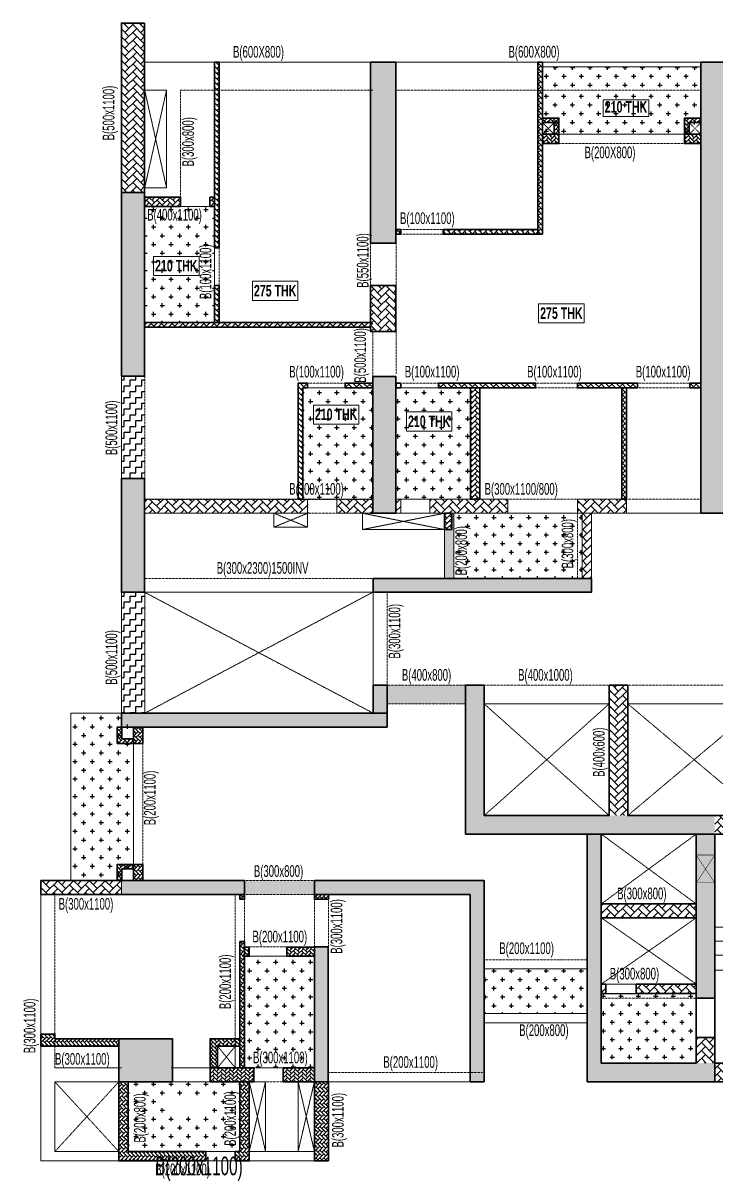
# Model space of a CAD drawing. Header units: millimetres. Extents: x 29 to 219483, y -15 to 28878.
# Drawn here: x 29 to 14932, y 2847 to 27743 of the extents above; entities that cross this region are included whole.
import ezdxf

# ---------------------------------------------------------------- set-up
doc = ezdxf.new("R2010")
doc.units = ezdxf.units.MM
doc.linetypes.add('HIDDEN', pattern=[0.375, 0.25, -0.125])
for name, color, linetype, lineweight in [('A-DETL-MISC', 35, 'Continuous', 15), ('A-FLOR-IDEN', 11, 'Continuous', 9), ('A-HIDD-ABVE', 8, 'HIDDEN', 20), ('S-BEAM', 7, 'Continuous', 18), ('S-BEAM-IDEN', 2, 'Continuous', 9), ('S-COL HATCH', 9, 'Continuous', 0), ('S-COLS', 5, 'Continuous', 35)]:
    doc.layers.add(name, color=color, linetype=linetype, lineweight=lineweight)
for name, color, linetype in [('changes', 7, 'Continuous'), ('S-CUTOUT', 1, 'Continuous'), ('SUNK SLAB', 8, 'Continuous')]:
    doc.layers.add(name, color=color, linetype=linetype)
doc.styles.add('Swis721 LtCn BT', font='swisscl.ttf', dxfattribs={"width": 0.9, "height": 233.355162})
doc.styles.add('Swis721 LtCn BT_B', font='', dxfattribs={"width": 0.9, "height": 246.918336})
doc.styles.get('Swis721 LtCn BT_B').set_extended_font_data('Swis721 LtCn BT', bold=True)
pattern_1 = [(45, (-31795021.83, 20722934.52), (0, 113.13708499), [240, -80]), (135, (-31794965.26, 20722991.09), (9e-15, 113.13708499), [240, -80])]
pattern_2 = [(45, (-31090211.604, 20641732.886), (0, 84.85281374), [180, -60]), (135, (-31090169.18, 20641775.31), (7e-15, 84.85281374), [180, -60])]
pattern_3 = [(45, (-31083161.56, 20641832.9), (0, 84.85281374), [180, -60]), (135, (-31083119.13, 20641875.324), (7e-15, 84.85281374), [180, -60])]
pattern_4 = [(315, (21103954.563, 31375723.854), (84.85281374, -2e-14), [180, -60]), (45, (21103996.99, 31375681.43), (84.85281374, -2e-14), [180, -60])]
pattern_5 = [(45, (-31102401.53, 20629047.31), (0, 84.85281374), [180, -60]), (135, (-31102359.1, 20629089.737), (7e-15, 84.85281374), [180, -60])]
pattern_6 = [(315, (21103954.563, 31375723.836), (84.85281374, -2e-14), [180, -60]), (45, (21103996.99, 31375681.41), (84.85281374, -2e-14), [180, -60])]
pattern_7 = [(315, (-31090211.604, 20694843.886), (84.85281374, -1e-14), [180, -60]), (45, (-31090169.18, 20694801.46), (84.85281374, -2e-14), [180, -60])]
pattern_8 = [(45, (-31802317.5, 20729084.55), (0, 169.7056275), [360, -120]), (135, (-31802232.65, 20729169.4), (1e-14, 169.7056275), [360, -120])]
pattern_9 = [(0, (-31352091.21, 21118984.18), (187.5, 187.5), [93.75, -281.25]), (90, (-31352044.34, 21118937.3), (-187.5, 187.5), [93.75, -281.25])]
pattern_10 = [(0, (-31352091.21, 21118550.87), (187.5, 187.5), [93.75, -281.25]), (90, (-31352044.34, 21118504), (-187.5, 187.5), [93.75, -281.25])]
pattern_11 = [(0, (-31792424.81, 20732320.44), (125, 125), [125, -125]), (90, (-31792299.81, 20732320.44), (-125, 125), [125, -125])]

# ---------------------------------------------------------------- blocks, each defined once
blk = doc.blocks.new('A$Ca6b6972b')
at = {"layer": 'S-COL HATCH'}
h = blk.add_hatch(dxfattribs=at)
h.set_pattern_fill('AR-HBONE', color=256, scale=15)
h.set_pattern_definition(pattern_2)
edge = h.paths.add_edge_path()
edge.add_line((10779, 22426), (11129, 22426))
edge.add_line((11129, 22426), (11129, 22076))
edge.add_line((11129, 22076), (11029, 22076))
edge.add_line((11029, 22076), (11029, 22326))
edge.add_line((11029, 22326), (10779, 22326))
edge.add_line((10779, 22326), (10779, 22426))
h = blk.add_hatch(dxfattribs=at)
h.set_pattern_fill('AR-HBONE', color=256, scale=15)
h.set_pattern_definition(pattern_2)
edge = h.paths.add_edge_path()
edge.add_line((14179, 22426), (13829, 22426))
edge.add_line((13829, 22426), (13829, 22076))
edge.add_line((13829, 22076), (13929, 22076))
edge.add_line((13929, 22076), (13929, 22326))
edge.add_line((13929, 22326), (14179, 22326))
edge.add_line((14179, 22326), (14179, 22426))
h = blk.add_hatch(dxfattribs=at)
h.set_pattern_fill('AR-HBONE', color=256, scale=15)
h.set_pattern_definition(pattern_3)
edge = h.paths.add_edge_path()
edge.add_line((17829, 22526), (18179, 22526))
edge.add_line((18179, 22526), (18179, 22176))
edge.add_line((18179, 22176), (18079, 22176))
edge.add_line((18079, 22176), (18079, 22426))
edge.add_line((18079, 22426), (17829, 22426))
edge.add_line((17829, 22426), (17829, 22526))
h = blk.add_hatch(dxfattribs=at)
h.set_pattern_fill('AR-HBONE', color=256, scale=15)
h.set_pattern_definition(pattern_3)
edge = h.paths.add_edge_path()
edge.add_line((21229, 22526), (20879, 22526))
edge.add_line((20879, 22526), (20879, 22176))
edge.add_line((20879, 22176), (20979, 22176))
edge.add_line((20979, 22176), (20979, 22426))
edge.add_line((20979, 22426), (21229, 22426))
edge.add_line((21229, 22426), (21229, 22526))
h = blk.add_hatch(dxfattribs=at)
h.set_pattern_fill('AR-HBONE', color=256, scale=15)
h.set_pattern_definition([(45, (-31339290.95, 20824202.644), (0, 84.85281374), [180, -60]), (135, (-31339248.523, 20824245.07), (7e-15, 84.85281374), [180, -60])])
h.paths.add_polyline_path([(17829, 22176), (17829, 21976), (18179, 21976), (18179, 22176)])
h = blk.add_hatch(dxfattribs=at)
h.set_pattern_fill('AR-HBONE', color=256, scale=15)
h.set_pattern_definition([(45, (-31336241, 20824202.644), (0, 84.85281374), [180, -60]), (135, (-31336198.57, 20824245.07), (7e-15, 84.85281374), [180, -60])])
h.paths.add_polyline_path([(20879, 22176), (20879, 21976), (21229, 21976), (21229, 22176)])
h = blk.add_hatch(dxfattribs=at)
h.set_pattern_fill('AR-HBONE', color=256, scale=15)
h.set_pattern_definition([(45, (-31346340.994, 20824102.645), (0, 84.85281374), [180, -60]), (135, (-31346298.57, 20824145.07), (7e-15, 84.85281374), [180, -60])])
h.paths.add_polyline_path([(10779, 22076), (10779, 21876), (11129, 21876), (11129, 22076)])
h = blk.add_hatch(dxfattribs=at)
h.set_pattern_fill('AR-HBONE', color=256, scale=15)
h.set_pattern_definition([(45, (-31343291.04, 20824102.645), (0, 84.85281374), [180, -60]), (135, (-31343248.616, 20824145.07), (7e-15, 84.85281374), [180, -60])])
h.paths.add_polyline_path([(13829, 22076), (13829, 21876), (14179, 21876), (14179, 22076)])
h = blk.add_hatch(dxfattribs=at)
h.set_pattern_fill('AR-HBONE', color=256, scale=15)
h.set_pattern_definition(pattern_5)
edge = h.paths.add_edge_path()
edge.add_line((1989, 8976), (1639, 8976))
edge.add_line((1639, 8976), (1639, 9326))
edge.add_line((1639, 9326), (1739, 9326))
edge.add_line((1739, 9326), (1739, 9076))
edge.add_line((1739, 9076), (1989, 9076))
edge.add_line((1989, 9076), (1989, 8976))
h = blk.add_hatch(dxfattribs=at)
h.set_pattern_fill('AR-HBONE', color=256, scale=15, angle=-90)
h.set_pattern_definition(pattern_4)
h.paths.add_polyline_path([(1989, 8976), (2189, 8976), (2189, 9326), (1989, 9326)])
h = blk.add_hatch(dxfattribs=at)
h.set_pattern_fill('AR-HBONE', color=256, scale=15, angle=-90)
h.set_pattern_definition(pattern_6)
h.paths.add_polyline_path([(1989, 8976), (2189, 8976), (2189, 9326), (1989, 9326)])
h = blk.add_hatch(dxfattribs=at)
h.set_pattern_fill('AR-HBONE', color=256, scale=15)
h.set_pattern_definition(pattern_5)
edge = h.paths.add_edge_path()
edge.add_line((1989, 6376), (1639, 6376))
edge.add_line((1639, 6376), (1639, 6026))
edge.add_line((1639, 6026), (1739, 6026))
edge.add_line((1739, 6026), (1739, 6276))
edge.add_line((1739, 6276), (1989, 6276))
edge.add_line((1989, 6276), (1989, 6376))
h = blk.add_hatch(dxfattribs=at)
h.set_pattern_fill('AR-HBONE', color=256, scale=15, angle=-90)
h.set_pattern_definition(pattern_4)
h.paths.add_polyline_path([(1989, 6376), (2189, 6376), (2189, 6026), (1989, 6026)])
h = blk.add_hatch(dxfattribs=at)
h.set_pattern_fill('AR-HBONE', color=256, scale=15, angle=-90)
h.set_pattern_definition(pattern_6)
h.paths.add_polyline_path([(1989, 6026), (2189, 6026), (2189, 6376), (1989, 6376)])
h = blk.add_hatch(dxfattribs=at)
h.set_pattern_fill('AR-HBONE', color=256, scale=15, angle=-90)
h.set_pattern_definition([(315, (21106240.17, 31372203.845), (84.85281374, -2e-14), [180, -60]), (45, (21106282.595, 31372161.42), (84.85281374, -2e-14), [180, -60])])
h.paths.add_polyline_path([(4275, 5726), (4275, 5626), (4375, 5626), (4375, 5726)])
h = blk.add_hatch(dxfattribs=at)
h.set_pattern_fill('AR-HBONE', color=256, scale=15, angle=-90)
h.set_pattern_definition([(315, (21107940.21, 31376673.825), (84.85281374, -2e-14), [180, -60]), (45, (21107982.637, 31376631.4), (84.85281374, -2e-14), [180, -60])])
h.paths.add_polyline_path([(6175, 5726), (5875, 5726), (5875, 5626), (6175, 5626)])
h = blk.add_hatch(dxfattribs=at)
h.set_pattern_fill('AR-HBONE', color=256, scale=15, angle=-90)
h.set_pattern_definition([(315, (21106240.17, 31371193.857), (84.85281374, -2e-14), [180, -60]), (45, (21106282.595, 31371151.43), (84.85281374, -2e-14), [180, -60])])
h.paths.add_polyline_path([(4275, 4716), (4275, 2000), (4375, 2000), (4375, 4716)])
h = blk.add_hatch(dxfattribs=at)
h.set_pattern_fill('AR-HBONE', color=256, scale=15)
h.set_pattern_definition([(45, (-31362017.66, 21106363.37), (0, 84.85281374), [180, -60]), (135, (-31361975.23, 21106405.8), (7e-15, 84.85281374), [180, -60])])
h.paths.add_polyline_path([(4375, 4398), (4475, 4398), (4475, 4598), (4375, 4598)])
h = blk.add_hatch(dxfattribs=at)
h.set_pattern_fill('AR-HBONE', color=256, scale=15)
h.set_pattern_definition([(45, (-31361107.653, 21106363.37), (0, 84.85281374), [180, -60]), (135, (-31361065.227, 21106405.8), (7e-15, 84.85281374), [180, -60])])
h.paths.add_polyline_path([(5875, 4398), (5875, 4598), (5285, 4598), (5285, 4398)])
h = blk.add_hatch(dxfattribs=at)
h.set_pattern_fill('AR-HBONE', color=256, scale=15, angle=-90)
h.set_pattern_definition(pattern_7)
h.paths.add_polyline_path([(0, 2726), (200, 2726), (300, 2726), (300, 2626), (1675, 2626), (1675, 2466), (0, 2466)])
h = blk.add_hatch(dxfattribs=at)
h.set_pattern_fill('AR-HBONE', color=256, scale=15)
h.set_pattern_definition([(45, (-31100345.92, 20625022.12), (0, 84.85281374), [180, -60]), (135, (-31100303.495, 20625064.55), (7e-15, 84.85281374), [180, -60])])
h.paths.add_polyline_path([(4275, 2625), (3635, 2625), (3635, 2000), (3795, 2000), (3795, 2466), (4275, 2466)])
h = blk.add_hatch(dxfattribs=at)
h.set_pattern_fill('AR-HBONE', color=256, scale=15)
h.set_pattern_definition([(45, (-31362507.66, 21103765.56), (0, 84.85281374), [180, -60]), (135, (-31362465.23, 21103807.99), (7e-15, 84.85281374), [180, -60])])
h.paths.add_polyline_path([(4575, 1700), (4575, 2000), (3635, 2000), (3635, 1700)])
h = blk.add_hatch(dxfattribs=at)
h.set_pattern_fill('AR-HBONE', color=256, scale=15)
h.set_pattern_definition([(45, (-31361107.653, 21103765.56), (0, 84.85281374), [180, -60]), (135, (-31361065.227, 21103807.99), (7e-15, 84.85281374), [180, -60])])
h.paths.add_polyline_path([(5875, 1700), (5875, 2000), (5205, 2000), (5205, 1700)])
h = blk.add_hatch(dxfattribs=at)
h.set_pattern_fill('AR-HBONE', color=256, scale=15, angle=-90)
h.set_pattern_definition(pattern_7)
edge = h.paths.add_edge_path()
edge.add_line((1875, 1700), (1875, 200))
edge.add_line((1875, 200), (3545, 200))
edge.add_line((3545, 200), (3545, 0))
edge.add_line((3545, 0), (1675, 0))
edge.add_line((1675, 0), (1675, 1700))
edge.add_line((1675, 1700), (1875, 1700))
h = blk.add_hatch(dxfattribs=at)
h.set_pattern_fill('AR-HBONE', color=256, scale=15, angle=-90)
h.set_pattern_definition(pattern_7)
h.paths.add_polyline_path([(4275, 200), (4175, 200), (4175, 0), (4475, 0), (4475, 1700), (4275, 1700)])
h = blk.add_hatch(dxfattribs=at)
h.set_pattern_fill('AR-HBONE', color=256, scale=15, angle=-90)
h.set_pattern_definition([(315, (21107940.21, 31371048.637), (84.85281374, -2e-14), [180, -60]), (45, (21107982.637, 31371006.21), (84.85281374, -2e-14), [180, -60])])
h.paths.add_polyline_path([(5875, 0), (6175, 0), (6175, 1700), (5875, 1700)])
at = {"layer": 'S-COLS'}
for points in [[(10779, 22426), (11129, 22426), (11129, 22076), (11029, 22076), (11029, 22326), (10779, 22326), (10779, 22426)], [(14179, 22426), (13829, 22426), (13829, 22076), (13929, 22076), (13929, 22326), (14179, 22326), (14179, 22426)], [(17829, 22526), (18179, 22526), (18179, 22176), (18079, 22176), (18079, 22426), (17829, 22426), (17829, 22526)], [(21229, 22526), (20879, 22526), (20879, 22176), (20979, 22176), (20979, 22426), (21229, 22426), (21229, 22526)], [(1875, 1700), (1875, 200), (3545, 200), (3545, 0), (1675, 0), (1675, 1700), (1875, 1700)]]:
    blk.add_lwpolyline(points, dxfattribs=at)
for points in [[(17829, 22176), (18179, 22176), (18179, 21976), (17829, 21976)], [(20879, 22176), (21229, 22176), (21229, 21976), (20879, 21976)]]:
    blk.add_lwpolyline(points, close=True, dxfattribs=at)
at = {"layer": 'S-COLS', "elevation": 0}
for points in [[(10779, 22076), (11129, 22076), (11129, 21876), (10779, 21876)], [(13829, 22076), (14179, 22076), (14179, 21876), (13829, 21876)], [(2189, 9326), (2189, 8976), (1989, 8976), (1989, 9326)], [(2189, 6026), (2189, 6376), (1989, 6376), (1989, 6026)], [(4375, 5726), (4375, 5626), (4275, 5626), (4275, 5726)], [(6175, 5626), (6175, 5726), (5875, 5726), (5875, 5626)], [(4375, 4716), (4375, 2000), (4275, 2000), (4275, 4716)], [(4375, 4598), (4475, 4598), (4475, 4398), (4375, 4398)], [(5285, 4598), (5875, 4598), (5875, 4398), (5285, 4398)], [(0, 2726), (200, 2726), (300, 2726), (300, 2626), (1675, 2626), (1675, 2466), (0, 2466)], [(3635, 2000), (4575, 2000), (4575, 1700), (3635, 1700)], [(5205, 2000), (5875, 2000), (5875, 1700), (5205, 1700)], [(4275, 200), (4175, 200), (4175, 0), (4475, 0), (4475, 1700), (4275, 1700)], [(6175, 0), (6175, 1700), (5875, 1700), (5875, 0)]]:
    blk.add_lwpolyline(points, close=True, dxfattribs=at)
for points in [[(1989, 8976), (1639, 8976), (1639, 9326), (1739, 9326), (1739, 9076), (1989, 9076), (1989, 8976)], [(1989, 6376), (1639, 6376), (1639, 6026), (1739, 6026), (1739, 6276), (1989, 6276), (1989, 6376)], [(4275, 2625), (3635, 2625), (3635, 2000), (3795, 2000), (3795, 2466), (4275, 2466), (4275, 2625)]]:
    blk.add_lwpolyline(points, dxfattribs=at)
blk = doc.blocks.new('A$C9134d95b')
at = {"layer": 'S-COL HATCH'}
h = blk.add_hatch(dxfattribs=at)
h.set_pattern_fill('AR-HBONE', color=256, scale=20)
h.set_pattern_definition(pattern_1)
h.paths.add_polyline_path([(1600, 10050), (1500, 10050), (1500, 6060), (1600, 6060)])
h = blk.add_hatch(dxfattribs=at)
h.set_pattern_fill('AR-HBONE', color=256, scale=20)
h.set_pattern_definition(pattern_1)
h.paths.add_polyline_path([(8550, 10050), (8450, 10050), (8450, 6350), (8550, 6350)])
h = blk.add_hatch(dxfattribs=at)
h.set_pattern_fill('AR-HBONE', color=256, scale=20)
h.set_pattern_definition([(45, (-31796421.86, 20722934.54), (0, 113.13708499), [240, -80]), (135, (-31796365.29, 20722991.11), (9e-15, 113.13708499), [240, -80])])
h.paths.add_polyline_path([(0, 7150), (0, 6950), (770, 6950), (770, 7150)])
h = blk.add_hatch(dxfattribs=at)
h.set_pattern_fill('AR-HBONE', color=256, scale=20)
h.set_pattern_definition(pattern_1)
h.paths.add_polyline_path([(1400, 7150), (1400, 6950), (1500, 6950), (1500, 7150)])
h = blk.add_hatch(dxfattribs=at)
h.set_pattern_fill('AR-HBONE', color=256, scale=15)
h.set_pattern_definition([(45, (-31354688.235, 21105015.145), (0, 84.85281374), [180, -60]), (135, (-31354645.81, 21105057.57), (7e-15, 84.85281374), [180, -60])])
h.paths.add_polyline_path([(5500, 6450), (5400, 6450), (5400, 6350), (5500, 6350)])
h = blk.add_hatch(dxfattribs=at)
h.set_pattern_fill('AR-HBONE', color=256, scale=20)
h.set_pattern_definition(pattern_1)
h.paths.add_polyline_path([(8450, 6450), (6410, 6450), (6410, 6350), (8450, 6350)])
h = blk.add_hatch(dxfattribs=at)
h.set_pattern_fill('AR-HBONE', color=256, scale=20)
h.set_pattern_definition(pattern_1)
h.paths.add_polyline_path([(1600, 5250), (1500, 5250), (1500, 4450), (1600, 4450)])
h = blk.add_hatch(dxfattribs=at)
h.set_pattern_fill('AR-HBONE', color=256, scale=20)
h.set_pattern_definition(pattern_1)
h.paths.add_polyline_path([(4900, 4450), (0, 4450), (0, 4350), (4900, 4350)])
h = blk.add_hatch(dxfattribs=at)
h.set_pattern_fill('AR-HBONE', color=256, scale=20)
h.set_pattern_definition(pattern_1)
h.paths.add_polyline_path([(3400, 3050), (3500, 3050), (3500, 3150), (3300, 3150), (3300, 651), (3400, 651)])
h = blk.add_hatch(dxfattribs=at)
h.set_pattern_fill('AR-HBONE', color=256, scale=20)
h.set_pattern_definition(pattern_1)
h.paths.add_polyline_path([(4900, 3150), (4310, 3150), (4310, 3050), (4900, 3050)])
h = blk.add_hatch(dxfattribs=at)
h.set_pattern_fill('AR-HBONE', color=256, scale=20)
h.set_pattern_definition(pattern_1)
h.paths.add_polyline_path([(8400, 3050), (8400, 3150), (6310, 3150), (6310, 3050)])
h = blk.add_hatch(dxfattribs=at)
h.set_pattern_fill('AR-HBONE', color=256, scale=20)
h.set_pattern_definition(pattern_1)
h.paths.add_polyline_path([(7000, 650), (7200, 650), (7200, 3050), (7000, 3050)])
h = blk.add_hatch(dxfattribs=at)
h.set_pattern_fill('AR-HBONE', color=256, scale=20)
h.set_pattern_definition(pattern_1)
h.paths.add_polyline_path([(10590, 3150), (9300, 3150), (9300, 3050), (10590, 3050)])
h = blk.add_hatch(dxfattribs=at)
h.set_pattern_fill('AR-HBONE', color=256, scale=20)
h.set_pattern_definition(pattern_1)
h.paths.add_polyline_path([(10350, 3050), (10250, 3050), (10250, 650), (10350, 650)])
h = blk.add_hatch(dxfattribs=at)
h.set_pattern_fill('AR-HBONE', color=256, scale=20)
h.set_pattern_definition(pattern_1)
h.paths.add_polyline_path([(11950, 3150), (11710, 3150), (11710, 3050), (11950, 3050)])
at = {"layer": 'S-COLS', "elevation": 0}
for points in [[(1500, 10050), (1600, 10050), (1600, 6060), (1500, 6060)], [(8550, 6350), (8450, 6350), (8450, 10050), (8550, 10050)], [(0, 7150), (770, 7150), (770, 6950), (0, 6950)], [(5400, 6450), (5500, 6450), (5500, 6350), (5400, 6350)], [(6410, 6450), (8450, 6450), (8450, 6350), (6410, 6350)], [(1500, 5250), (1600, 5250), (1600, 4450), (1500, 4450)], [(0, 4450), (4850, 4450), (4850, 4350), (0, 4350)], [(4310, 3150), (4900, 3150), (4900, 3050), (4310, 3050)], [(6310, 3150), (8400, 3150), (8400, 3050), (6310, 3050)], [(7000, 3050), (7200, 3050), (7200, 650), (7000, 650)], [(9300, 3150), (10590, 3150), (10590, 3050), (9300, 3050)], [(10250, 3050), (10350, 3050), (10350, 650), (10250, 650)], [(11710, 3150), (11950, 3150), (11950, 3050), (11710, 3050)]]:
    blk.add_lwpolyline(points, close=True, dxfattribs=at)
at = {"layer": 'S-COLS'}
blk.add_lwpolyline([(1400, 7150), (1500, 7150), (1500, 6950), (1400, 6950)], close=True, dxfattribs=at)
at = {"layer": 'S-COLS', "elevation": 0}
blk.add_lwpolyline([(3500, 3150), (3300, 3150), (3300, 651), (3400, 651), (3400, 3050), (3500, 3050), (3500, 3150)], dxfattribs=at)
at = {"layer": 'changes'}
blk.add_blockref('A$Ca6b6972b', (-2229, -13576, 0), dxfattribs=at)
blk = doc.blocks.new('A$Cbe320e20')
at = {"layer": 'S-COL HATCH'}
h = blk.add_hatch(dxfattribs=at)
h.set_pattern_fill('AR-HBONE', color=256, scale=30)
h.set_pattern_definition(pattern_8)
h.paths.add_polyline_path([(-7796, 17040), (-7296, 17040), (-7296, 13401), (-7796, 13401)])
at = {"layer": 'S-COL HATCH', "transparency": 33554687}
h = blk.add_hatch(color=256, dxfattribs=at)
h.dxf.hatch_style = 1
h.paths.add_polyline_path([(-1896, 16200), (-2446, 16200), (-2446, 12310), (-1896, 12310)])
h = blk.add_hatch(color=256, dxfattribs=at)
h.dxf.hatch_style = 1
h.paths.add_polyline_path([(4654, 6500), (5154, 6500), (5154, 16200), (4654, 16200)])
h = blk.add_hatch(color=256, dxfattribs=at)
h.dxf.hatch_style = 1
h.paths.add_polyline_path([(-7296, 13401), (-7796, 13401), (-7796, 9451), (-7296, 9451)])
at = {"layer": 'S-COL HATCH'}
h = blk.add_hatch(dxfattribs=at)
h.set_pattern_fill('AR-HBONE', color=256, scale=30)
h.set_pattern_definition(pattern_8)
h.paths.add_polyline_path([(-1896, 11400), (-2446, 11400), (-2446, 10410), (-1896, 10410)])
at = {"layer": 'S-COL HATCH', "transparency": 33554687}
h = blk.add_hatch(color=256, dxfattribs=at)
h.dxf.hatch_style = 1
h.paths.add_polyline_path([(-1896, 9200), (-1896, 9200), (-1896, 9300), (-1896, 9440), (-2396, 9440), (-2396, 6500), (-1896, 6500)])
h = blk.add_hatch(color=256, dxfattribs=at)
h.dxf.hatch_style = 1
h.paths.add_polyline_path([(-7796, 4800), (-7296, 4800), (-7296, 7251), (-7796, 7251)])
at = {"layer": 'S-COL HATCH'}
h = blk.add_hatch(dxfattribs=at)
h.set_pattern_fill('AR-HBONE', color=256, scale=30)
h.set_pattern_definition(pattern_8)
h.paths.add_polyline_path([(-3786, 6799), (-7294, 6799), (-7294, 6501), (-3786, 6501)])
h = blk.add_hatch(dxfattribs=at)
h.set_pattern_fill('AR-HBONE', color=256, scale=30)
h.set_pattern_definition(pattern_8)
h.paths.add_polyline_path([(-2396, 6799), (-3166, 6799), (-3166, 6499), (-2615, 6499), (-2615, 6500), (-2396, 6500)])
h = blk.add_hatch(dxfattribs=at)
h.set_pattern_fill('AR-HBONE', color=256, scale=30)
h.set_pattern_definition(pattern_8)
h.paths.add_polyline_path([(-1795, 6800), (-1896, 6800), (-1896, 6500), (-1795, 6500)])
h = blk.add_hatch(dxfattribs=at)
h.set_pattern_fill('AR-HBONE', color=256, scale=30)
h.set_pattern_definition(pattern_8)
h.paths.add_polyline_path([(504, 6800), (-1165, 6800), (-1165, 6500), (504, 6500)])
h = blk.add_hatch(dxfattribs=at)
h.set_pattern_fill('AR-HBONE', color=256, scale=30)
h.set_pattern_definition(pattern_8)
h.paths.add_polyline_path([(2004, 6800), (2004, 6500), (3054, 6500), (3054, 6800)])
h = blk.add_hatch(dxfattribs=at)
h.set_pattern_fill('AR-HBONE', color=256, scale=20)
h.set_pattern_definition([(45, (-31797377.5, 20724184.55), (0, 113.13708499), [240, -80]), (135, (-31797320.93, 20724241.12), (9e-15, 113.13708499), [240, -80])])
h.paths.add_polyline_path([(-696, 6150), (-696, 6500), (-856, 6500), (-856, 6150)])
h = blk.add_hatch(dxfattribs=at)
h.set_pattern_fill('AR-HBONE', color=256, scale=30)
h.set_pattern_definition(pattern_8)
h.paths.add_polyline_path([(2304, 6500), (2104, 6500), (2104, 5100), (2304, 5100)])
at = {"layer": 'S-COL HATCH', "transparency": 33554687}
h = blk.add_hatch(color=256, dxfattribs=at)
h.dxf.hatch_style = 1
h.paths.add_polyline_path([(2304, 5100), (2104, 5100), (-2086, 5100), (-2086, 4800), (2304, 4800)])
h.paths.add_polyline_path([(-2086, 5100), (-2385, 5100), (-2385, 4800), (-2086, 4800)])
h = blk.add_hatch(color=256, dxfattribs=at)
h.dxf.hatch_style = 1
h.paths.add_polyline_path([(-2086, 2800), (-2385, 2800), (-2385, 2200), (-2086, 2200)])
h = blk.add_hatch(color=256, dxfattribs=at)
h.dxf.hatch_style = 1
h.paths.add_polyline_path([(4954, -400), (4954, 0), (0, 0), (0, 2800), (-400, 2800), (-400, -400)])
at = {"layer": 'S-COL HATCH'}
h = blk.add_hatch(dxfattribs=at)
h.set_pattern_fill('AR-HBONE', color=256, scale=30)
h.set_pattern_definition(pattern_8)
h.paths.add_polyline_path([(2684, 0), (3084, 0), (3084, 2800), (2684, 2800)])
at = {"layer": 'S-COL HATCH', "transparency": 33554687}
h = blk.add_hatch(color=256, dxfattribs=at)
h.dxf.hatch_style = 1
h.paths.add_polyline_path([(-7796, 2200), (-7796, 1900), (-2086, 1900), (-2086, 2200)])
at = {"layer": 'S-COL HATCH'}
h = blk.add_hatch(dxfattribs=at)
h.set_pattern_fill('AR-HBONE', color=256, scale=30)
h.set_pattern_definition(pattern_8)
h.paths.add_polyline_path([(5934, 0), (4954, 0), (4954, -400), (5934, -400)])
at = {"layer": 'S-COL HATCH', "transparency": 33554687}
h = blk.add_hatch(color=256, dxfattribs=at)
h.dxf.hatch_style = 1
h.paths.add_polyline_path([(2514, -400), (2214, -400), (2214, -5725), (2514, -5725), (4954, -5725), (4954, -5325), (2514, -5325), (2514, -3625), (2514, -3625), (2514, -3625)])
h = blk.add_hatch(color=256, dxfattribs=at)
h.dxf.hatch_style = 1
h.paths.add_polyline_path([(4954, -400), (4554, -400), (4554, -400), (4554, -1900), (4554, -1900), (4554, -2200), (4554, -3925), (4954, -3925)])
at = {"layer": 'S-COL HATCH'}
h = blk.add_hatch(dxfattribs=at)
h.set_pattern_fill('AR-HBONE', color=256, scale=30)
h.set_pattern_definition(pattern_8)
h.paths.add_polyline_path([(-7796, -1400), (-9525, -1400), (-9525, -1700), (-7796, -1700)])
at = {"layer": 'S-COL HATCH', "transparency": 33554687}
h = blk.add_hatch(color=256, dxfattribs=at)
h.dxf.hatch_style = 1
h.paths.add_polyline_path([(-5150, -1400), (-7796, -1400), (-7796, -1700), (-5150, -1700)])
h = blk.add_hatch(color=256, dxfattribs=at)
h.dxf.hatch_style = 1
h.paths.add_polyline_path([(0, -1400), (-3650, -1400), (-3650, -1700), (-300, -1700), (-300, -5725), (0, -5725)])
at = {"layer": 'S-COL HATCH'}
h = blk.add_hatch(dxfattribs=at)
h.set_pattern_fill('AR-HBONE', color=256, scale=30)
h.set_pattern_definition(pattern_8)
h.paths.add_polyline_path([(2514, -1900), (2514, -2200), (4554, -2200), (4554, -1900)])
at = {"layer": 'S-COL HATCH', "transparency": 33554687}
h = blk.add_hatch(color=256, dxfattribs=at)
h.dxf.hatch_style = 1
h.paths.add_polyline_path([(-3350, -2827), (-3650, -2827), (-3650, -5725), (-3350, -5725)])
at = {"layer": 'S-COL HATCH'}
h = blk.add_hatch(dxfattribs=at)
h.set_pattern_fill('AR-HBONE', color=256, scale=30)
h.set_pattern_definition(pattern_8)
h.paths.add_polyline_path([(2614, -3625), (2514, -3625), (2514, -3825), (2614, -3825)])
h = blk.add_hatch(dxfattribs=at)
h.set_pattern_fill('AR-HBONE', color=256, scale=30)
h.set_pattern_definition(pattern_8)
h.paths.add_polyline_path([(3264, -3625), (3264, -3825), (4554, -3825), (4554, -3625)])
at = {"layer": 'S-COL HATCH', "transparency": 33554687}
h = blk.add_hatch(color=256, dxfattribs=at)
h.dxf.hatch_style = 1
h.paths.add_polyline_path([(-6700, -4800), (-7850, -4800), (-7850, -5725), (-6700, -5725)])
at = {"layer": 'S-COL HATCH'}
h = blk.add_hatch(dxfattribs=at)
h.set_pattern_fill('AR-HBONE', color=256, scale=30)
h.set_pattern_definition(pattern_8)
h.paths.add_polyline_path([(4954, -4775), (4554, -4775), (4554, -5325), (4954, -5325)])
h = blk.add_hatch(dxfattribs=at)
h.set_pattern_fill('AR-HBONE', color=256, scale=30)
h.set_pattern_definition(pattern_8)
h.paths.add_polyline_path([(4954, -5325), (12554, -5325), (12554, -5725), (4954, -5725)])
at = {"layer": 'S-BEAM', "color": 5}
for points in [[(-3796, 6801), (-7294, 6801), (-7294, 6501), (-3796, 6501)], [(-1896, 6800), (-1795, 6800), (-1795, 6500), (-1896, 6500)], [(-1165, 6800), (504, 6800), (504, 6500), (-1165, 6500)]]:
    blk.add_lwpolyline(points, close=True, dxfattribs=at)
at = {"layer": 'S-BEAM', "color": 5, "elevation": 0}
for points in [[(-3166, 6800), (-2396, 6800), (-2396, 6499), (-3166, 6499)], [(2004, 6800), (3054, 6800), (3054, 6500), (2004, 6500)], [(2104, 6500), (2304, 6500), (2304, 5100), (2104, 5100)]]:
    blk.add_lwpolyline(points, close=True, dxfattribs=at)
at = {"layer": 'S-COL HATCH', "transparency": 33554687}
blk.add_line((-7796, -1400), (-7796, -1700), dxfattribs=at)
at = {"layer": 'S-COLS'}
for p, q in [((-7296, 17040), (-7296, 17040)), ((-7296, 13401), (-7796, 13401)), ((-2385, 4800), (-2385, 5100)), ((0, -1400), (-3650, -1400)), ((-3650, -1400), (-3650, -1700)), ((0, -1400), (0, -5725)), ((-3650, -1700), (-300, -1700)), ((-300, -1700), (-300, -5725)), ((4554, -3925), (4954, -3925)), ((4554, -4775), (4954, -4775)), ((0, -5725), (-300, -5725))]:
    blk.add_line(p, q, dxfattribs=at)
for points in [[(-7296, 17040), (-7296, 9451), (-7796, 9451), (-7796, 17040)], [(-2446, 16200), (-1896, 16200), (-1896, 12310), (-2446, 12310)], [(-2446, 11400), (-1896, 11400), (-1896, 10410), (-2446, 10410)], [(-7796, 7251), (-7296, 7251), (-7296, 4800), (-7796, 4800)], [(-7796, 1900), (-2086, 1900), (-2086, 2200), (-7796, 2200)], [(4554, -1900), (2514, -1900), (2514, -2200), (4554, -2200)], [(-7850, -5725), (-6700, -5725), (-6700, -4800), (-7850, -4800)]]:
    blk.add_lwpolyline(points, close=True, dxfattribs=at)
at = {"layer": 'S-COLS', "elevation": 0}
for points in [[(4654, 6500), (5154, 6500), (5154, 16200), (4654, 16200)], [(-856, 6500), (-696, 6500), (-696, 6150), (-856, 6150)], [(-9525, -1400), (-5150, -1400), (-5150, -1700), (-9525, -1700)], [(-3650, -2827), (-3350, -2827), (-3350, -5725), (-3650, -5725)]]:
    blk.add_lwpolyline(points, close=True, dxfattribs=at)
at = {"layer": 'S-COLS'}
for points in [[(-2396, 6500), (-2396, 9440), (-1896, 9440), (-1896, 6500), (-2446, 6500)], [(10754, -400), (-400, -400), (-400, 2800), (0, 2800), (0, 0), (2684, 0), (2684, 2800)], [(2684, 2800), (3084, 2800)], [(3084, 2800), (3084, 0), (5934, 0), (5934, 2800)], [(2214, -400), (2214, -5725), (2514, -5725)], [(2514, -5325), (2514, -400)], [(4554, -400), (4554, -5325)], [(4554, -5725), (4954, -5725), (4954, -400)], [(2614, -3625), (2514, -3625)], [(2614, -3825), (2614, -3625)], [(3264, -3625), (3264, -3825)], [(4554, -3625), (3264, -3625)], [(2514, -3825), (2614, -3825)], [(3264, -3825), (4554, -3825)], [(4554, -5325), (2514, -5325)], [(12554, -5325), (4954, -5325), (4954, -5725), (15254, -5725)], [(2514, -5725), (4554, -5725)]]:
    blk.add_lwpolyline(points, dxfattribs=at)
at = {"layer": 'S-COLS', "elevation": 0}
blk.add_lwpolyline([(-2385, 4800), (2304, 4800), (2304, 5100), (-2385, 5100)], dxfattribs=at)
at = {"layer": 'S-COLS', "color": 5}
blk.add_lwpolyline([(-2385, 2800), (-2086, 2800), (-2086, 2200), (-2385, 2200)], close=True, dxfattribs=at)
at = {"layer": 'S-CUTOUT', "const_width": 10, "elevation": 0}
blk.add_lwpolyline([(4954, -849), (4954, -1449), (4554, -1449), (4554, -849)], close=True, dxfattribs=at)
for points in [[(4954, -849), (4554, -1449)], [(4954, -1449), (4554, -849)]]:
    blk.add_lwpolyline(points, dxfattribs=at)
blk = doc.blocks.new('A$C3b502a7a')
at = {"layer": 'SUNK SLAB'}
h = blk.add_hatch(dxfattribs=at)
h.set_pattern_fill('CROSS', color=8, scale=750, style=0)
h.set_pattern_definition([(0, (-31824024.79, 20684974.55), (187.5, 187.5), [93.75, -281.25]), (90, (-31823977.91, 20684927.68), (-187.5, 187.5), [93.75, -281.25])])
h.paths.add_polyline_path([(14547, 23919), (11147, 23919), (11147, 23419), (14547, 23419)])
h = blk.add_hatch(dxfattribs=at)
h.set_pattern_fill('CROSS', color=8, scale=750, style=0)
h.set_pattern_definition(pattern_9)
h.paths.add_polyline_path([(11147, 23419), (11147, 22469), (14547, 22469), (14547, 23419)])
h = blk.add_hatch(dxfattribs=at)
h.set_pattern_fill('CROSS', color=8, scale=750, style=0)
h.set_pattern_definition(pattern_9)
h.paths.add_polyline_path([(2597, 18419), (4097, 18419), (4097, 20919), (2597, 20919)])
h = blk.add_hatch(dxfattribs=at)
h.set_pattern_fill('ZIGZAG', color=8, scale=1000, style=0)
h.set_pattern_definition(pattern_11)
h.paths.add_polyline_path([(2597, 17270), (2097, 17270), (2097, 15070), (2597, 15070)])
h = blk.add_hatch(dxfattribs=at)
h.set_pattern_fill('CROSS', color=8, scale=750, style=0)
h.set_pattern_definition(pattern_9)
h.paths.add_polyline_path([(7497, 17019), (5997, 17019), (5997, 14619), (7497, 14619)])
h = blk.add_hatch(dxfattribs=at)
h.set_pattern_fill('CROSS', color=8, scale=750, style=0)
h.set_pattern_definition(pattern_9)
h.paths.add_polyline_path([(9597, 17019), (7997, 17019), (7997, 14619), (9597, 14619)])
h = blk.add_hatch(dxfattribs=at)
h.set_pattern_fill('ZIGZAG', color=8, scale=1000, style=0)
h.set_pattern_definition(pattern_11)
h.paths.add_polyline_path([(48257, 14319), (48057, 14319), (48057, 12919), (48257, 12919)])
h.paths.add_polyline_path([(49487, 10619), (47801, 10619), (47801, 10219), (49487, 10219)])
h.paths.add_polyline_path([(9237, 14319), (9197, 14319), (9197, 13969), (9037, 13969), (9037, 12919), (9237, 12919)])
h.paths.add_polyline_path([(9493, 10619), (7807, 10619), (7807, 10619), (7807, 10219), (9493, 10219)])
h = blk.add_hatch(dxfattribs=at)
h.set_pattern_fill('CROSS', color=8, scale=750, style=0)
h.set_pattern_definition(pattern_10)
h.paths.add_polyline_path([(9237, 14319), (9237, 12919), (11997, 12919), (11997, 14319)])
h.paths.add_polyline_path([(9664, 12921), (9664, 14194), (9137, 14194), (9137, 12921)], flags=9)
h = blk.add_hatch(dxfattribs=at)
h.set_pattern_fill('ZIGZAG', color=8, scale=1000, style=0)
h.set_pattern_definition([(0, (-31792424.79, 20727669.9), (125, 125), [125, -125]), (90, (-31792299.79, 20727669.9), (-125, 125), [125, -125])])
h.paths.add_polyline_path([(2597, 12619), (2097, 12619), (2097, 10019), (2597, 10019)])
h = blk.add_hatch(dxfattribs=at)
h.set_pattern_fill('CROSS', color=8, scale=750, style=0)
h.set_pattern_definition(pattern_10)
h.paths.add_polyline_path([(2357, 10019), (1007, 10019), (1007, 6419), (2357, 6419)])
h = blk.add_hatch(dxfattribs=at)
h.set_pattern_fill('ZIGZAG', color=8, scale=1000, style=0)
h.set_pattern_definition(pattern_11)
h.paths.add_polyline_path([(52551, 6419), (51051, 6419), (51051, 6419), (51051, 6119), (52551, 6119)])
h.paths.add_polyline_path([(6243, 6419), (4743, 6419), (4743, 6119), (6243, 6119)])
h = blk.add_hatch(dxfattribs=at)
h.set_pattern_fill('CROSS', color=8, scale=750, style=0)
h.set_pattern_definition(pattern_10)
h.paths.add_polyline_path([(6243, 4792), (4743, 4792), (4743, 2392), (6243, 2392)])
h.paths.add_polyline_path([(4863, 2349), (6262, 2349), (6262, 2877), (4863, 2877)], flags=9)
h = blk.add_hatch(dxfattribs=at)
h.set_pattern_fill('CROSS', color=8, scale=750, style=0)
h.set_pattern_definition(pattern_10)
h.paths.add_polyline_path([(12107, 3559), (12107, 4519), (9893, 4519), (9893, 3559)])
h = blk.add_hatch(dxfattribs=at)
h.set_pattern_fill('CROSS', color=8, scale=750, style=0)
h.set_pattern_definition([(0, (-31792424.8, 20732320.44), (187.5, 187.5), [93.75, -281.25]), (90, (-31792377.93, 20732273.56), (-187.5, 187.5), [93.75, -281.25])])
h.paths.add_polyline_path([(12407, 3994), (14447, 3994), (14447, 2494), (12407, 2494)])
h = blk.add_hatch(dxfattribs=at)
h.set_pattern_fill('CROSS', color=8, scale=750, style=0)
h.set_pattern_definition(pattern_10)
h.paths.add_polyline_path([(4643, 593), (4643, 2094), (2243, 2092), (2243, 591)])
h.paths.add_polyline_path([(3076, 1365), (3076, 1777), (4054, 1777), (4054, 1365)], flags=0)
h.paths.add_polyline_path([(2705, 723), (2705, 1996), (2178, 1996), (2178, 723)], flags=9)
h.paths.add_polyline_path([(4700, 716), (4700, 1989), (4173, 1989), (4173, 716)], flags=9)
h.paths.add_polyline_path([(3030, 1312), (4080, 1312), (4080, 1831), (3030, 1831)], flags=24)
at = {"layer": 'A-DETL-MISC', "elevation": 0}
for points in [[(16847, 5419), (14847, 5419)], [(16847, 5119), (14847, 5119)], [(16847, 4819), (14847, 4819)], [(16847, 4494), (14847, 4494)]]:
    blk.add_lwpolyline(points, dxfattribs=at)
at = {"layer": 'A-FLOR-IDEN', "color": 8, "elevation": 0, "flags": 128}
for points in [[(12450, 23210), (12450, 22848), (13427, 22848), (13427, 23210)], [(2787, 19844), (2787, 19432), (3765, 19432), (3765, 19844)], [(4911, 19307), (4911, 18895), (5888, 18895), (5888, 19307)], [(11060, 18825), (11060, 18413), (12038, 18413), (12038, 18825)], [(6221, 16647), (6221, 16236), (7198, 16236), (7198, 16647)], [(8221, 16497), (8221, 16086), (9199, 16086), (9199, 16497)]]:
    blk.add_lwpolyline(points, close=True, dxfattribs=at)
at = {"layer": 'A-HIDD-ABVE', "linetype": 'HIDDEN'}
for p, q in [((3067, 23419), (2597, 21319)), ((3067, 21319), (2597, 23419)), ((11397, 22719), (11147, 22469)), ((11147, 22719), (11397, 22469)), ((14547, 22719), (14297, 22469)), ((14297, 22719), (14547, 22469)), ((5374, 14020), (6097, 14320)), ((6097, 14020), (5374, 14320)), ((9037, 13969), (7277, 14320)), ((7277, 13969), (9037, 14319)), ((2597, 12619), (7507, 10019)), ((2597, 10019), (7495, 12619, 0)), ((9893, 10219), (12577, 7819)), ((9893, 7819), (12577, 10219)), ((12977, 10219), (15827, 7819)), ((12977, 7819), (15827, 10219)), ((12407, 7419, 0), (14447, 5919)), ((12407, 5919), (14447, 7419)), ((12407, 5619), (14447, 4194)), ((12407, 4194), (14446, 5619)), ((4163, 2859), (4543, 2394)), ((4163, 2394), (4543, 2859)), ((666, 2094, 0), (2043, 591, 0)), ((2041, 2092, 0), (666, 591, 0)), ((4843, 2094), (5194, 594)), ((4843, 594), (5193, 2094)), ((5893, 2094), (6244, 594)), ((5893, 594), (6243, 2094))]:
    blk.add_line(p, q, dxfattribs=at)
at = {"layer": 'S-BEAM'}
for p, q in [((2597, 24019), (7997, 24019)), ((7997, 24019), (14547, 24019, 0)), ((2597, 23419), (3067, 23419)), ((3067, 21319), (3067, 23419)), ((2597, 21319), (3067, 21319)), ((2097, 17270), (2097, 15070)), ((7997, 14319), (9037, 14319)), ((9037, 14319), (9037, 12919)), ((9237, 14319), (11897, 14319)), ((9237, 14319), (9237, 12919)), ((12197, 14319), (14547, 14319, 0)), ((2097, 12619), (2097, 10019)), ((2597, 12619), (2597, 10019)), ((2597, 12619, 0), (7495, 12619, 0)), ((7507, 10619), (7507, 12619, 0)), ((9893, 10219), (12577, 10219)), ((12977, 10219), (15827, 10219)), ((2357, 10019), (1007, 10019)), ((1007, 6419), (1007, 10019)), ((2357, 6419), (2357, 9719)), ((368, 6119), (368, 394)), ((4743, 4792), (6243, 4792)), ((4743, 4792), (4743, 2392)), ((9893, 4519), (12107, 4519)), ((12507, 4194), (13157, 4194)), ((9893, 3559), (12107, 3559)), ((9893, 3359), (12107, 3359)), ((4163, 2859), (4543, 2859)), ((4163, 2859), (4163, 2392)), ((4543, 2859), (4543, 2392)), ((2097, 2392), (668, 2392)), ((3168, 2392), (6243, 2392)), ((2248, 2092), (668, 2092)), ((668, 591), (668, 2092)), ((2043, 2092, 0), (2043, 591, 0)), ((2243, 2092), (4643, 2094)), ((2243, 2092, 0), (2243, 591, 0)), ((4643, 2094), (4643, 594)), ((4843, 2094), (5193, 2094)), ((4843, 2094), (4843, 594)), ((5193, 2094), (5194, 593)), ((5823, 2094), (6243, 2094)), ((5893, 594), (5893, 2094)), ((6243, 2094), (6244, 594)), ((6543, 2094), (9858, 2094)), ((6543, 2094), (6543, 394)), ((666, 591), (2043, 591)), ((2243, 591), (4643, 593)), ((4843, 593), (6243, 594)), ((6543, 394), (368, 394))]:
    blk.add_line(p, q, dxfattribs=at)
at = {"layer": 'S-BEAM', "linetype": 'HIDDEN'}
for p, q in [((3367, 23419), (7497, 23419)), ((3367, 20919), (3367, 23419)), ((7997, 23419), (14547, 23419, 0)), ((11497, 22269), (14197, 22269)), ((3367, 21219), (3367, 21219)), ((7447, 20129), (7447, 19219)), ((7997, 20129), (7997, 19219)), ((7497, 18229), (7497, 17259)), ((7997, 18229), (7997, 17319)), ((2597, 17270), (2597, 15070)), ((2597, 14618), (7497, 14618)), ((7997, 14619), (14547, 14619, 0)), ((2597, 14320), (7497, 14318)), ((11897, 14319, 0), (11897, 12919, 0)), ((12197, 14319, 0), (12197, 12919, 0)), ((2597, 12919, 0), (7507, 12919, 0)), ((7807, 12619), (7807, 10619)), ((7807, 10619), (10567, 10619)), ((10567, 10619), (12577, 10619)), ((12977, 10619), (15827, 10619)), ((7807, 10219), (9493, 10219)), ((2557, 6419), (2557, 9719)), ((4743, 6419), (6243, 6419)), ((668, 6119), (668, 2392)), ((4543, 6119), (4543, 2859)), ((4743, 6119), (4743, 4992)), ((4743, 6119), (6243, 6119)), ((6243, 6119), (6243, 4992)), ((6543, 6119), (6543, 4992)), ((4743, 4992), (6243, 4992)), ((9893, 4719), (12107, 4719)), ((12407, 3894), (14447, 3894)), ((6543, 2294), (9858, 2294)), ((5193, 2094), (5893, 2094))]:
    blk.add_line(p, q, dxfattribs=at)
at = {"layer": 'S-BEAM', "elevation": 0}
for points in [[(11147, 23919), (14547, 23919), (14547, 22469), (11147, 22469)], [(2597, 20919), (4097, 20919), (4097, 18419), (2597, 18419)], [(5997, 17019), (7497, 17019), (7497, 14619), (5997, 14619)], [(7997, 17019), (9597, 17019), (9597, 14619), (7997, 14619)], [(5374, 14320), (6097, 14320), (6097, 14020), (5374, 14020)], [(7277, 14319), (9037, 14319), (9037, 13969), (7277, 13969)]]:
    blk.add_lwpolyline(points, close=True, dxfattribs=at)
at = {"layer": 'S-BEAM', "linetype": 'HIDDEN', "elevation": 0}
for points in [[(8097, 20419), (9007, 20419), (9007, 20319), (8097, 20319)], [(4097, 20029), (4197, 20029), (4197, 19219), (4097, 19219)], [(6097, 17119), (6907, 17119), (6907, 17019), (6097, 17019)], [(8097, 17119), (8907, 17119), (8907, 17019), (8097, 17019)], [(10997, 17119), (11897, 17119), (11897, 17019), (10997, 17019)], [(13187, 17119), (14307, 17119), (14307, 17019), (13187, 17019)]]:
    blk.add_lwpolyline(points, close=True, dxfattribs=at)
at = {"layer": 'S-COLS', "elevation": 0}
blk.add_lwpolyline([(7997, 17119), (8097, 17119), (8097, 17019), (7997, 17019)], close=True, dxfattribs=at)
at = {"layer": 'SUNK SLAB', "color": 8, "elevation": 0}
blk.add_lwpolyline([(12407, 3994), (14447, 3994), (14447, 2494), (12407, 2494)], close=True, dxfattribs=at)
at = {"layer": 'A-FLOR-IDEN', "color": 1, "char_height": 246.9, "width": 1155, "attachment_point": 2, "line_spacing_factor": 0.964267, "style": 'Swis721 LtCn BT_B'}
for s, insert in [('210 THK', (12938, 23182, 0)), ('210 THK', (3276, 19766, 0)), ('275 THK', (5400, 19229)), ('275 THK', (11549, 18747)), ('210 THK', (6709, 16569, 0)), ('210 THK', (8710, 16419, 0))]:
    blk.add_mtext(s, dxfattribs=dict(at, insert=insert))
at = {"layer": 'S-BEAM-IDEN', "style": 'Swis721 LtCn BT', "width": 0.8}
for s, rotation, p in [('B(600X800)', 360, (4495, 24118, 0)), ('B(600X800)', 360, (10414, 24118, 0)), ('B(500x1100)', 90, (1946, 22339, 0)), ('B(300x800)', 90, (3654, 21777)), ('B(400x1100)', 360, (2651, 20614)), ('B(100x1100)', 360, (8083, 20539)), ('B(550x1100)', 90, (7406, 19167)), ('B(100x1100)', 90, (4029, 18925)), ('B(500x1100)', 90, (7351, 17127)), ('B(100x1100)', 360, (5703, 17239)), ('B(100x1100)', 360, (8186, 17239)), ('B(100x1100)', 360, (10813, 17239)), ('B(100x1100)', 360, (13149, 17239)), ('B(500x1100)', 90, (2006, 15569)), ('B(300x1100)', 360, (5703, 14718)), ('B(300x1100/800)', 360, (9901, 14718)), ('B(200x800)', 90, (9522, 12983)), ('B(300x800)', 90, (11806, 13135, 0)), ('B(300x2300)1500INV', 360, (4145, 13018, 0)), ('B(300x1100)', 90, (8089, 11195)), ('B(500x1100)', 90, (2006, 10631)), ('B(400x800)', 360, (8123, 10718)), ('B(400x1000)', 360, (10620, 10718)), ('B(400x600)', 90, (12479, 8650)), ('B(200x1100)', 90, (2832, 7610)), ('B(300x800)', 360, (4943, 6500)), ('B(300x800)', 360, (12748, 6018)), ('B(300x1100)', 90, (6843, 4846)), ('B(200x1100)', 360, (4913, 5091)), ('B(200x1100)', 360, (10216, 4840)), ('B(200x1100)', 90, (4451, 3656)), ('B(300x800)', 360, (12590, 4293)), ('B(300x1100)', 90, (250, 2708)), ('B(200x800)', 360, (10644, 3077)), ('B(300x1100)', 360, (4925, 2491)), ('B(300x1100)', 360, (671, 2460)), ('B(200x1100)', 360, (7725, 2393)), ('B(200x800)', 90, (2617, 785)), ('B(200x1100)', 90, (4559, 716)), ('B(300x1100)', 90, (6872, 680)), ('B(200x1100)', 360, (2824, 83))]:
    blk.add_text(s, height=250, rotation=rotation, dxfattribs=at).set_placement(p)
for s, p in [('B(200X800)', (12047, 21954)), ('B(300x1100)', (749, 5795))]:
    blk.add_text(s, height=250, dxfattribs=at).set_placement(p)

msp = doc.modelspace()

# ---------------------------------------------------------------- block references
at = {"layer": 'changes'}
for name, p in [('A$C3b502a7a', (43, 2884)), ('A$C9134d95b', (2640, 16853))]:
    msp.add_blockref(name, p, dxfattribs=at)
at = {"layer": 'S-COLS'}
msp.add_blockref('A$Cbe320e20', (9935, 10703), dxfattribs=at)

# ---------------------------------------------------------------- texts
at = {"layer": 'S-BEAM-IDEN', "style": 'Swis721 LtCn BT', "width": 0.8}
msp.add_text('B(200x1100)', height=400, rotation=360, dxfattribs=at).set_placement((2867, 2967))

doc.saveas('drawing.dxf')
